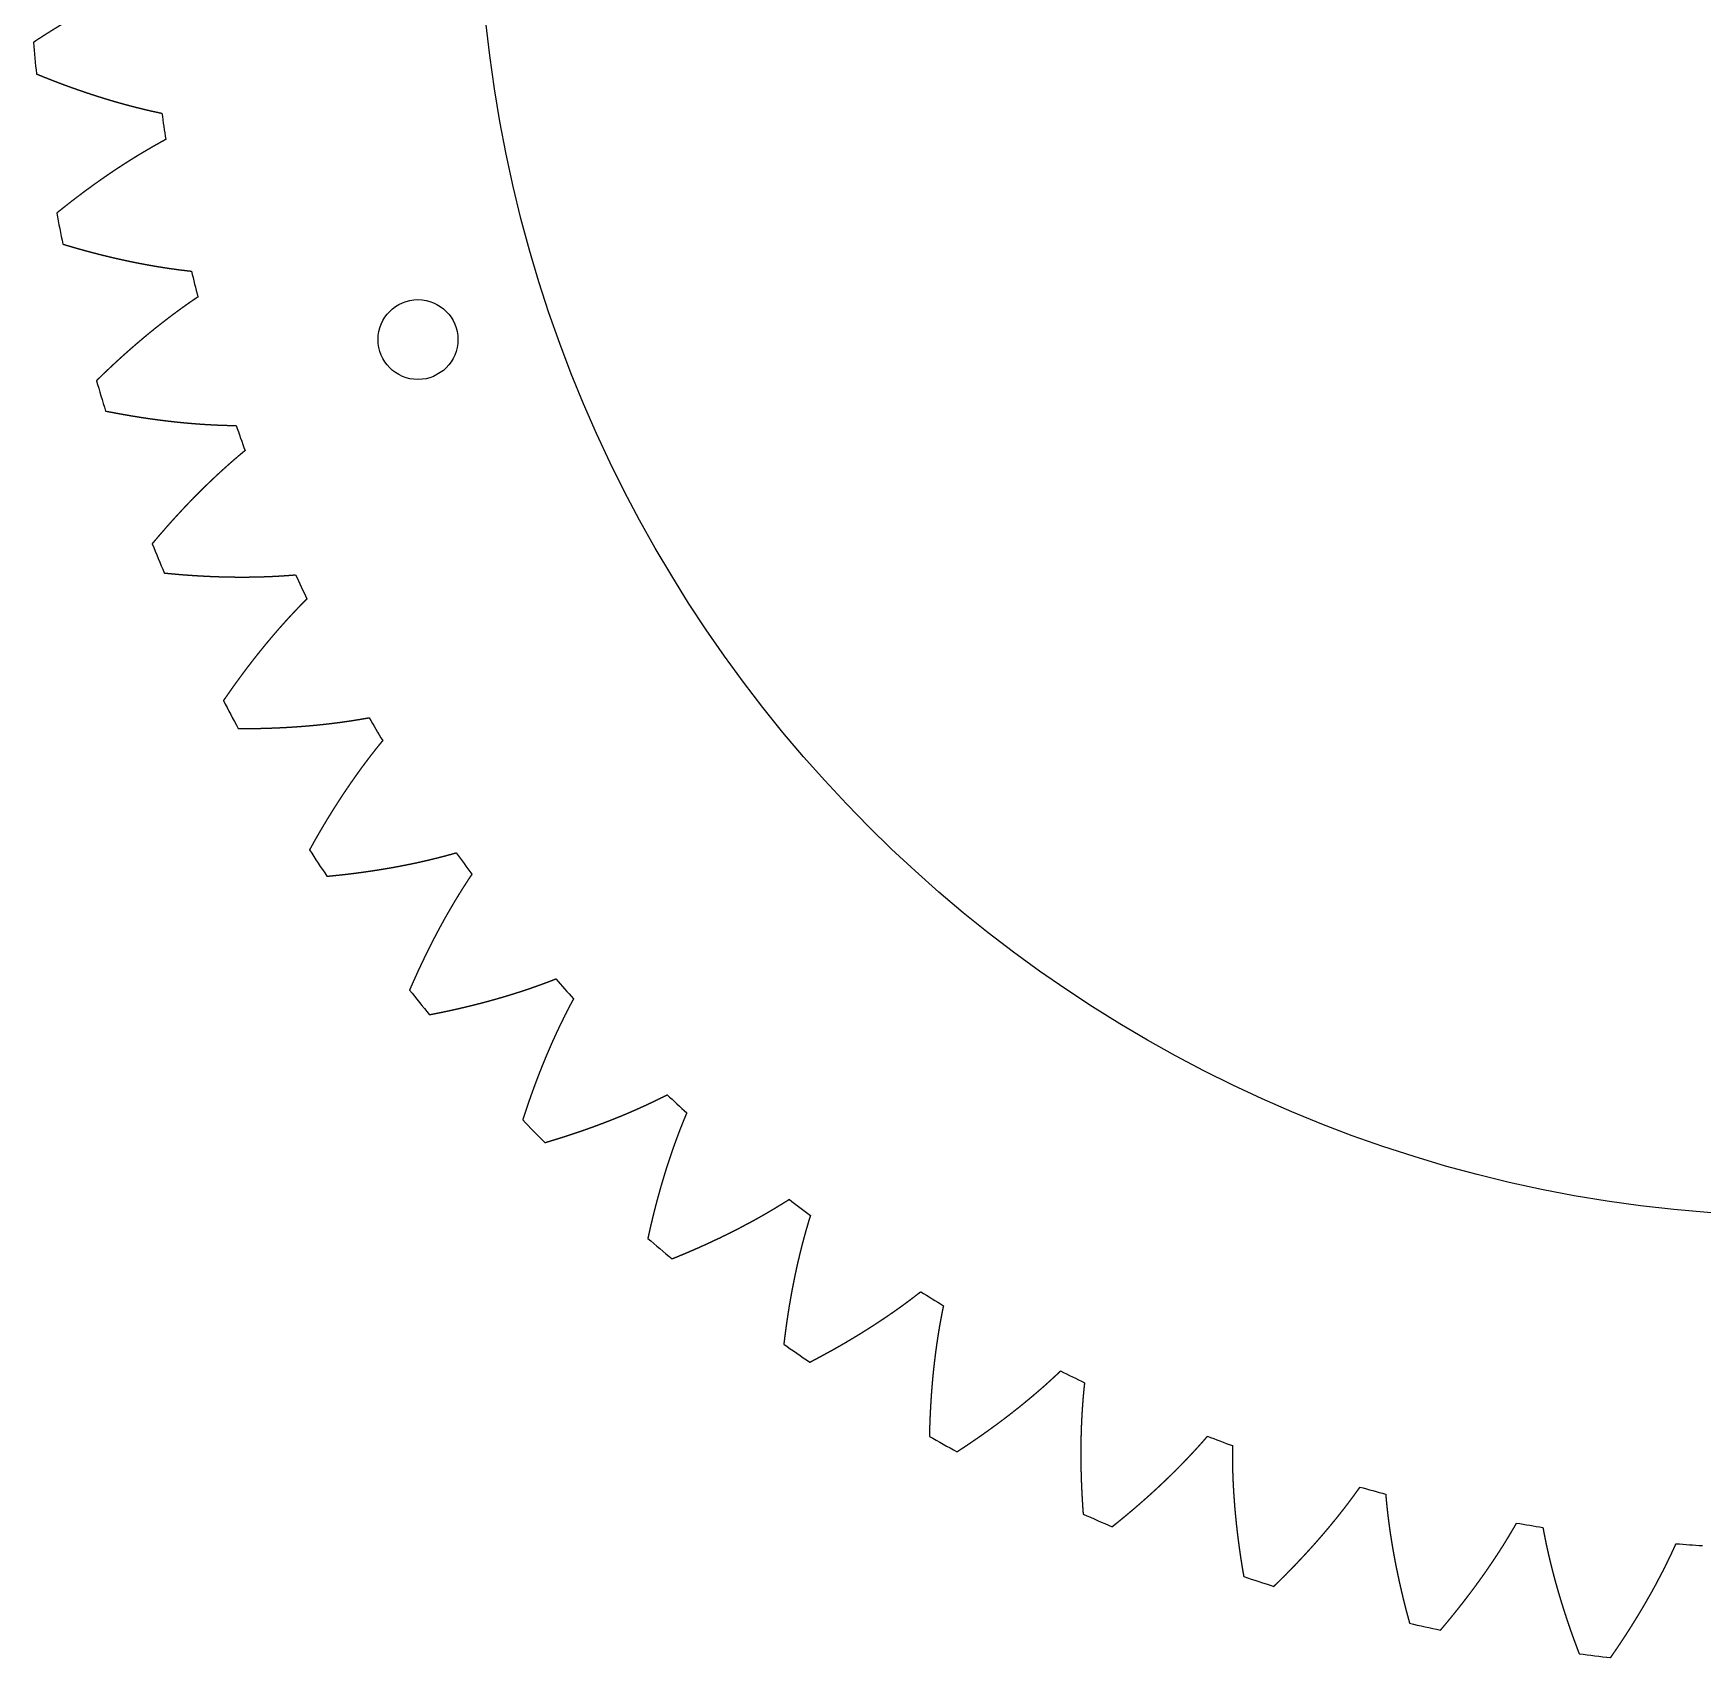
# Model space of a CAD drawing. Header units: millimetres. Extents: x -106 to 415, y -206 to 191.
# Drawn here: x 86 to 148.7, y 40.7 to 101.8 of the extents above; entities that cross this region are included whole.
import ezdxf

# ---------------------------------------------------------------- set-up
doc = ezdxf.new("R2010")
doc.units = ezdxf.units.MM
doc.header["$MEASUREMENT"] = 0

msp = doc.modelspace()

# ---------------------------------------------------------------- linework, layer by layer
for centre, radius in [((152.72122, 107.32297), 50), ((100.42823, 90.28051), 1.5)]:
    msp.add_circle(centre, radius)
for radius, start, end in [(67, 185.0300172, 186.046906), (62.5, 187.8492855, 188.7660993), (67, 190.5684787, 191.5853676), (62.5, 193.387747, 194.3045609), (67, 196.1069403, 197.1238291), (62.5, 198.9262085, 199.8430224), (67, 201.6454018, 202.6622907), (62.5, 204.4646701, 205.3814839), (67, 207.1838634, 208.2007522), (62.5, 210.0031316, 210.9199455), (67, 212.7223249, 213.7392137), (62.5, 215.5415932, 216.458407), (62.5, 221.0800547, 221.9968686), (67, 218.2607864, 219.2776753), (62.5, 226.6185162, 227.5353301), (67, 223.799248, 224.8161368), (62.5, 232.1569778, 233.0737916), (67, 229.3377095, 230.3545984), (62.5, 237.6954393, 238.6122532), (67, 234.8761711, 235.8930599), (62.5, 243.2339009, 244.1507147), (67, 240.4146326, 241.4315214), (62.5, 248.7723624, 249.6891762), (62.5, 254.3108239, 255.2276378), (67, 245.9530941, 246.969983), (62.5, 259.8492855, 260.7660993), (62.5, 265.387747, 266.3045609), (67, 251.4915557, 252.5084445), (67, 257.0300172, 258.046906), (67, 262.5684787, 263.5853676)]:
    msp.add_arc((152.72122, 107.32297), radius, start, end)
for points in [[(90.32036, 103.80403), (90.30055, 103.79572), (90.26095, 103.77904), (90.20157, 103.75388), (90.12247, 103.72), (90.0237, 103.67713), (89.92503, 103.63373), (89.82648, 103.5898), (89.72804, 103.54535), (89.62971, 103.50037), (89.53149, 103.45487), (89.43338, 103.40887), (89.33538, 103.36236), (89.23749, 103.31536), (89.13972, 103.26787), (89.04205, 103.2199), (88.94451, 103.17144), (88.84707, 103.12251), (88.74975, 103.0731), (88.65255, 103.02321), (88.55546, 102.97286), (88.45848, 102.92205), (88.36162, 102.87078), (88.26488, 102.81905), (88.16825, 102.76687), (88.07174, 102.71424), (87.97535, 102.66116), (87.87908, 102.60765), (87.78293, 102.55369), (87.68689, 102.49929), (87.59098, 102.44447), (87.49518, 102.38921), (87.39951, 102.33352), (87.30396, 102.27741), (87.20853, 102.22088), (87.11322, 102.16393), (87.01803, 102.10656), (86.92297, 102.04877), (86.82803, 101.99058), (86.73321, 101.93197), (86.63852, 101.87296), (86.54395, 101.81354), (86.44952, 101.75373), (86.3552, 101.69351), (86.26102, 101.63289), (86.16696, 101.57187), (86.09181, 101.52275), (86.0355, 101.48573), (85.99799, 101.46097), (85.97924, 101.44857)], [(86.09401, 100.26502), (86.11479, 100.25645), (86.15636, 100.23936), (86.21873, 100.21385), (86.30191, 100.18008), (86.40594, 100.13827), (86.51002, 100.09688), (86.61415, 100.0559), (86.71832, 100.01534), (86.82254, 99.9752), (86.92681, 99.93548), (87.03111, 99.89618), (87.13547, 99.85731), (87.23986, 99.81887), (87.3443, 99.78085), (87.44877, 99.74327), (87.55329, 99.70613), (87.65784, 99.66942), (87.76243, 99.63316), (87.86706, 99.59733), (87.97172, 99.56195), (88.07641, 99.52702), (88.18114, 99.49255), (88.2859, 99.45852), (88.39069, 99.42495), (88.49552, 99.39185), (88.60037, 99.3592), (88.70525, 99.32703), (88.81015, 99.29532), (88.91508, 99.26408), (89.02004, 99.23332), (89.12502, 99.20304), (89.23002, 99.17325), (89.33504, 99.14395), (89.44008, 99.11514), (89.54514, 99.08682), (89.65022, 99.059), (89.75531, 99.03168), (89.86042, 99.00487), (89.96554, 98.97857), (90.07067, 98.9528), (90.17581, 98.92755), (90.28096, 98.90283), (90.38612, 98.87866), (90.49128, 98.85502), (90.59645, 98.83193), (90.68059, 98.81388), (90.74369, 98.80059), (90.78576, 98.79184), (90.8068, 98.78749)], [(90.9513, 97.7979), (90.93239, 97.78772), (90.89457, 97.7673), (90.8379, 97.73652), (90.76244, 97.69517), (90.66827, 97.64297), (90.57425, 97.59025), (90.4804, 97.53701), (90.38671, 97.48326), (90.29318, 97.429), (90.1998, 97.37424), (90.10659, 97.31898), (90.01354, 97.26324), (89.92065, 97.20701), (89.82791, 97.1503), (89.73534, 97.09313), (89.64292, 97.03548), (89.55066, 96.97737), (89.45857, 96.9188), (89.36663, 96.85977), (89.27485, 96.80028), (89.18323, 96.74035), (89.09177, 96.67996), (89.00048, 96.61914), (88.90934, 96.55788), (88.81836, 96.49618), (88.72754, 96.43405), (88.63688, 96.37149), (88.54639, 96.3085), (88.45605, 96.2451), (88.36587, 96.18127), (88.27586, 96.11702), (88.18601, 96.05236), (88.09632, 95.98729), (88.00679, 95.92181), (87.91742, 95.85593), (87.82822, 95.78964), (87.73917, 95.72295), (87.65029, 95.65586), (87.56157, 95.58838), (87.47302, 95.5205), (87.38463, 95.45224), (87.29641, 95.38358), (87.20834, 95.31454), (87.12045, 95.24512), (87.03272, 95.17531), (86.96266, 95.11916), (86.91019, 95.07688), (86.87525, 95.04862), (86.85778, 95.03446)], [(87.08624, 93.86751), (87.10775, 93.86099), (87.15078, 93.84799), (87.21532, 93.82862), (87.30137, 93.80303), (87.40895, 93.77146), (87.51654, 93.74031), (87.62413, 93.70957), (87.73173, 93.67926), (87.83934, 93.64936), (87.94695, 93.61989), (88.05457, 93.59084), (88.16219, 93.56222), (88.2698, 93.53404), (88.37742, 93.50628), (88.48503, 93.47896), (88.59265, 93.45208), (88.70025, 93.42563), (88.80785, 93.39963), (88.91545, 93.37407), (89.02304, 93.34896), (89.13062, 93.32429), (89.23818, 93.30009), (89.34574, 93.27633), (89.45328, 93.25303), (89.56081, 93.2302), (89.66832, 93.20783), (89.77582, 93.18592), (89.88329, 93.16448), (89.99075, 93.14352), (90.09818, 93.12304), (90.20559, 93.10303), (90.31298, 93.08351), (90.42034, 93.06448), (90.52767, 93.04594), (90.63497, 93.0279), (90.74224, 93.01035), (90.84948, 92.9933), (90.95669, 92.97676), (91.06385, 92.96073), (91.17098, 92.94522), (91.27807, 92.93024), (91.38512, 92.91579), (91.49211, 92.90187), (91.59907, 92.8885), (91.70597, 92.87566), (91.79146, 92.86582), (91.85555, 92.85868), (91.89827, 92.85403), (91.91963, 92.85173)], [(92.15897, 91.88071), (92.14112, 91.86875), (92.10546, 91.84478), (92.05202, 91.80867), (91.9809, 91.76023), (91.89221, 91.69918), (91.80372, 91.63764), (91.71544, 91.57559), (91.62738, 91.51305), (91.53952, 91.45002), (91.45187, 91.3865), (91.36442, 91.3225), (91.27719, 91.25804), (91.19015, 91.1931), (91.10332, 91.12771), (91.0167, 91.06187), (90.93028, 90.99557), (90.84406, 90.92883), (90.75805, 90.86164), (90.67224, 90.79401), (90.58663, 90.72595), (90.50122, 90.65745), (90.41602, 90.58852), (90.33102, 90.51917), (90.24622, 90.4494), (90.16162, 90.37921), (90.07722, 90.3086), (89.99302, 90.23758), (89.90903, 90.16616), (89.82523, 90.09433), (89.74164, 90.02209), (89.65824, 89.94946), (89.57505, 89.87643), (89.49206, 89.80301), (89.40927, 89.72919), (89.32668, 89.65499), (89.24429, 89.5804), (89.1621, 89.50543), (89.08011, 89.43008), (88.99831, 89.35435), (88.91673, 89.27824), (88.83534, 89.20176), (88.75415, 89.12491), (88.67316, 89.0477), (88.59238, 88.97011), (88.51179, 88.89216), (88.44748, 88.82952), (88.39934, 88.78237), (88.36729, 88.75086), (88.35127, 88.73509)], [(88.69129, 87.59564), (88.71333, 87.59123), (88.75741, 87.58244), (88.82351, 87.56938), (88.91164, 87.55222), (89.02176, 87.53118), (89.13185, 87.51056), (89.24191, 87.49035), (89.35194, 87.47056), (89.46193, 87.45119), (89.57188, 87.43224), (89.6818, 87.41372), (89.79167, 87.39562), (89.90151, 87.37795), (90.0113, 87.36071), (90.12105, 87.3439), (90.23076, 87.32753), (90.34041, 87.31159), (90.45002, 87.2961), (90.55958, 87.28104), (90.66909, 87.26643), (90.77855, 87.25227), (90.88795, 87.23855), (90.9973, 87.22529), (91.10658, 87.21248), (91.21581, 87.20013), (91.32498, 87.18824), (91.43409, 87.17681), (91.54313, 87.16585), (91.65211, 87.15535), (91.76102, 87.14533), (91.86986, 87.13579), (91.97863, 87.12672), (92.08732, 87.11814), (92.19594, 87.11005), (92.30449, 87.10244), (92.41295, 87.09533), (92.52133, 87.08871), (92.62963, 87.0826), (92.73785, 87.07699), (92.84598, 87.07189), (92.95401, 87.06731), (93.06195, 87.06326), (93.16979, 87.05974), (93.27754, 87.05675), (93.38518, 87.05429), (93.47122, 87.05274), (93.5357, 87.05182), (93.57867, 87.05132), (93.60015, 87.05109)], [(93.93209, 86.1077), (93.91548, 86.09408), (93.8823, 86.06677), (93.8326, 86.02568), (93.76648, 85.9706), (93.68409, 85.90127), (93.60196, 85.83147), (93.52008, 85.7612), (93.43846, 85.69045), (93.3571, 85.61923), (93.27599, 85.54755), (93.19513, 85.47541), (93.11452, 85.40283), (93.03416, 85.3298), (92.95405, 85.25634), (92.87418, 85.18244), (92.79456, 85.10811), (92.71519, 85.03336), (92.63606, 84.95818), (92.55718, 84.88259), (92.47854, 84.80658), (92.40014, 84.73015), (92.32199, 84.65333), (92.24408, 84.57609), (92.16641, 84.49846), (92.08898, 84.42043), (92.01179, 84.34201), (91.93484, 84.2632), (91.85813, 84.184), (91.78166, 84.10442), (91.70543, 84.02445), (91.62943, 83.94411), (91.55368, 83.86339), (91.47816, 83.7823), (91.40288, 83.70084), (91.32783, 83.61901), (91.25303, 83.53682), (91.17845, 83.45427), (91.10412, 83.37136), (91.03002, 83.28808), (90.95616, 83.20446), (90.88253, 83.12048), (90.80914, 83.03616), (90.73598, 82.95148), (90.66306, 82.86646), (90.59038, 82.7811), (90.53241, 82.71254), (90.48905, 82.66097), (90.46018, 82.62651), (90.44576, 82.60927)], [(90.89416, 81.50795), (90.91653, 81.50569), (90.96125, 81.5012), (91.02831, 81.49458), (91.11768, 81.48601), (91.22932, 81.47569), (91.34089, 81.46579), (91.45238, 81.4563), (91.5638, 81.44722), (91.67515, 81.43856), (91.78642, 81.43031), (91.89761, 81.42248), (92.00872, 81.41507), (92.11975, 81.40808), (92.23069, 81.40152), (92.34155, 81.39538), (92.45232, 81.38968), (92.56301, 81.3844), (92.6736, 81.37955), (92.7841, 81.37514), (92.89451, 81.37117), (93.00482, 81.36763), (93.11504, 81.36454), (93.22515, 81.36189), (93.33517, 81.35969), (93.44508, 81.35794), (93.55489, 81.35664), (93.66459, 81.3558), (93.77418, 81.35541), (93.88366, 81.35548), (93.99303, 81.35602), (94.10228, 81.35703), (94.21142, 81.3585), (94.32043, 81.36045), (94.42933, 81.36288), (94.5381, 81.36578), (94.64674, 81.36917), (94.75526, 81.37305), (94.86364, 81.37741), (94.97189, 81.38227), (95.08001, 81.38763), (95.18798, 81.3935), (95.2958, 81.39989), (95.40348, 81.40679), (95.51101, 81.41421), (95.61839, 81.42215), (95.70418, 81.42892), (95.76845, 81.43423), (95.81127, 81.43787), (95.83267, 81.43972)], [(96.2541, 80.53277), (96.23889, 80.51761), (96.2085, 80.48723), (96.16299, 80.44153), (96.1025, 80.38033), (96.02719, 80.30337), (95.95218, 80.22597), (95.87747, 80.14812), (95.80306, 80.06983), (95.72894, 79.99109), (95.65513, 79.91191), (95.58161, 79.83231), (95.50838, 79.75228), (95.43545, 79.67184), (95.3628, 79.59099), (95.29044, 79.50973), (95.21836, 79.42806), (95.14658, 79.346), (95.07507, 79.26353), (95.00385, 79.18068), (94.93292, 79.09743), (94.86226, 79.0138), (94.79189, 78.92979), (94.7218, 78.8454), (94.65198, 78.76063), (94.58244, 78.6755), (94.51318, 78.58999), (94.4442, 78.50412), (94.37549, 78.41789), (94.30706, 78.33129), (94.2389, 78.24435), (94.17102, 78.15704), (94.1034, 78.06939), (94.03607, 77.98139), (93.969, 77.89305), (93.9022, 77.80436), (93.83568, 77.71533), (93.76942, 77.62596), (93.70343, 77.53626), (93.63772, 77.44623), (93.57227, 77.35587), (93.50709, 77.26517), (93.44218, 77.17416), (93.37754, 77.08282), (93.31317, 76.99116), (93.24906, 76.89918), (93.19798, 76.82535), (93.15979, 76.76983), (93.13439, 76.73275), (93.1217, 76.7142)], [(93.6743, 75.6613), (93.69678, 75.6612), (93.74173, 75.66105), (93.80911, 75.66093), (93.89889, 75.66102), (94.01101, 75.66153), (94.12301, 75.66245), (94.2349, 75.66376), (94.34668, 75.66547), (94.45834, 75.6676), (94.56989, 75.67013), (94.68131, 75.67307), (94.79262, 75.67642), (94.90381, 75.68018), (95.01487, 75.68435), (95.1258, 75.68895), (95.2366, 75.69395), (95.34728, 75.69938), (95.45782, 75.70523), (95.56824, 75.71151), (95.67851, 75.71821), (95.78865, 75.72534), (95.89865, 75.7329), (96.00851, 75.74089), (96.11822, 75.74932), (96.22779, 75.75818), (96.33721, 75.76749), (96.44648, 75.77724), (96.5556, 75.78743), (96.66456, 75.79807), (96.77337, 75.80916), (96.88201, 75.8207), (96.9905, 75.8327), (97.09881, 75.84517), (97.20696, 75.85809), (97.31495, 75.87148), (97.42276, 75.88534), (97.53039, 75.89967), (97.63785, 75.91447), (97.74513, 75.92976), (97.85222, 75.94553), (97.95912, 75.96179), (98.06583, 75.97855), (98.17234, 75.99582), (98.27865, 76.01358), (98.38476, 76.03185), (98.46949, 76.04687), (98.53295, 76.05835), (98.57522, 76.06611), (98.59634, 76.07001)], [(99.10334, 75.20798), (99.08966, 75.19141), (99.06234, 75.15824), (99.02146, 75.10836), (98.96716, 75.04161), (98.89963, 74.95775), (98.83243, 74.87347), (98.76559, 74.78877), (98.69908, 74.70366), (98.63291, 74.61814), (98.56708, 74.53221), (98.50159, 74.44588), (98.43643, 74.35916), (98.3716, 74.27205), (98.30709, 74.18456), (98.24291, 74.0967), (98.17906, 74.00846), (98.11552, 73.91985), (98.05231, 73.83087), (97.98942, 73.74153), (97.92685, 73.65183), (97.8646, 73.56177), (97.80266, 73.47135), (97.74104, 73.38059), (97.67973, 73.28948), (97.61874, 73.19803), (97.55805, 73.10624), (97.49768, 73.01411), (97.43761, 72.92165), (97.37786, 72.82886), (97.31841, 72.73574), (97.25927, 72.64229), (97.20043, 72.54852), (97.1419, 72.45443), (97.08367, 72.36003), (97.02575, 72.26531), (96.96813, 72.17027), (96.9108, 72.07493), (96.85378, 71.97928), (96.79706, 71.88332), (96.74064, 71.78707), (96.68452, 71.69051), (96.6287, 71.59365), (96.57317, 71.4965), (96.51795, 71.39906), (96.46301, 71.30132), (96.4193, 71.2229), (96.38665, 71.16395), (96.36494, 71.1246), (96.35411, 71.1049)], [(97.00575, 70.11025), (97.02813, 70.11233), (97.07288, 70.11651), (97.13996, 70.12291), (97.22931, 70.13166), (97.34086, 70.14299), (97.45225, 70.15471), (97.56349, 70.16681), (97.67458, 70.17931), (97.78552, 70.1922), (97.8963, 70.20548), (98.00692, 70.21916), (98.11739, 70.23324), (98.22769, 70.24771), (98.33783, 70.26259), (98.4478, 70.27786), (98.5576, 70.29354), (98.66724, 70.30963), (98.7767, 70.32612), (98.88599, 70.34302), (98.99511, 70.36034), (99.10404, 70.37806), (99.2128, 70.3962), (99.32137, 70.41476), (99.42976, 70.43374), (99.53796, 70.45314), (99.64597, 70.47296), (99.75379, 70.49321), (99.86142, 70.51388), (99.96885, 70.53499), (100.07607, 70.55653), (100.1831, 70.5785), (100.28992, 70.60092), (100.39653, 70.62378), (100.50292, 70.64708), (100.60911, 70.67083), (100.71508, 70.69503), (100.82083, 70.71968), (100.92636, 70.74479), (101.03166, 70.77035), (101.13673, 70.79639), (101.24156, 70.82289), (101.34615, 70.84988), (101.4505, 70.87734), (101.5546, 70.90528), (101.65845, 70.9337), (101.74134, 70.95683), (101.80339, 70.97438), (101.84471, 70.98619), (101.86536, 70.99211)], [(102.45319, 70.18303), (102.44118, 70.16522), (102.41718, 70.12957), (102.38131, 70.07598), (102.33371, 70.0043), (102.27458, 69.91431), (102.21584, 69.82394), (102.15747, 69.73318), (102.09949, 69.64205), (102.04189, 69.55054), (101.98466, 69.45866), (101.92781, 69.36641), (101.87132, 69.27381), (101.8152, 69.18085), (101.75943, 69.08754), (101.70403, 68.9939), (101.64899, 68.89991), (101.59431, 68.80558), (101.53998, 68.71091), (101.48601, 68.61592), (101.43239, 68.5206), (101.37912, 68.42495), (101.3262, 68.32898), (101.27362, 68.23269), (101.22139, 68.13609), (101.16951, 68.03918), (101.11797, 67.94196), (101.06677, 67.84444), (101.0159, 67.74661), (100.96538, 67.64849), (100.9152, 67.55006), (100.86535, 67.45134), (100.81584, 67.35233), (100.76666, 67.25303), (100.71782, 67.15345), (100.66931, 67.05358), (100.62113, 66.95343), (100.57327, 66.853), (100.52575, 66.75229), (100.47856, 66.65131), (100.43169, 66.55006), (100.38515, 66.44853), (100.33894, 66.34674), (100.29305, 66.24468), (100.24748, 66.14236), (100.20224, 66.03978), (100.1663, 65.95751), (100.13949, 65.89569), (100.12168, 65.85442), (100.1128, 65.83377)], [(100.85739, 64.90666), (100.87947, 64.91088), (100.92361, 64.91937), (100.98976, 64.9322), (101.07785, 64.94954), (101.18778, 64.97158), (101.29752, 64.994), (101.40707, 65.01678), (101.51644, 65.03994), (101.62561, 65.06348), (101.7346, 65.08739), (101.84338, 65.11168), (101.95197, 65.13636), (102.06036, 65.16141), (102.16855, 65.18685), (102.27654, 65.21266), (102.38431, 65.23887), (102.49189, 65.26546), (102.59925, 65.29244), (102.7064, 65.31981), (102.81333, 65.34757), (102.92005, 65.37573), (103.02654, 65.40428), (103.13282, 65.43323), (103.23887, 65.46258), (103.34469, 65.49233), (103.45029, 65.52249), (103.55565, 65.55305), (103.66078, 65.58401), (103.76567, 65.61539), (103.87031, 65.64718), (103.97472, 65.67938), (104.07887, 65.712), (104.18278, 65.74504), (104.28643, 65.77851), (104.38983, 65.81239), (104.49297, 65.84671), (104.59585, 65.88145), (104.69846, 65.91662), (104.8008, 65.95223), (104.90287, 65.98829), (105.00465, 66.02479), (105.10615, 66.06174), (105.20736, 66.09914), (105.30828, 66.137), (105.4089, 66.17531), (105.48917, 66.20633), (105.54924, 66.22979), (105.58923, 66.24553), (105.60921, 66.25342)], [(106.27238, 65.50485), (106.26214, 65.48596), (106.2417, 65.44816), (106.21117, 65.39136), (106.1707, 65.31542), (106.12054, 65.22014), (106.07079, 65.12452), (106.02146, 65.02856), (105.97255, 64.93226), (105.92404, 64.83561), (105.87595, 64.73864), (105.82826, 64.64133), (105.78098, 64.54371), (105.73409, 64.44577), (105.68759, 64.34752), (105.64149, 64.24896), (105.59578, 64.1501), (105.55045, 64.05093), (105.50552, 63.95147), (105.46096, 63.85171), (105.41679, 63.75165), (105.373, 63.65131), (105.32959, 63.55068), (105.28655, 63.44977), (105.24389, 63.34858), (105.2016, 63.24712), (105.15968, 63.14538), (105.11814, 63.04337), (105.07695, 62.94109), (105.03614, 62.83854), (104.99569, 62.73573), (104.9556, 62.63267), (104.91588, 62.52934), (104.87651, 62.42576), (104.83751, 62.32192), (104.79886, 62.21784), (104.76057, 62.1135), (104.72264, 62.00892), (104.68505, 61.9041), (104.64783, 61.79904), (104.61095, 61.69373), (104.57443, 61.58819), (104.53825, 61.48241), (104.50243, 61.3764), (104.46695, 61.27016), (104.43182, 61.16369), (104.40399, 61.07834), (104.38327, 61.01421), (104.36953, 60.97142), (104.36268, 60.95001)], [(105.19328, 60.09909), (105.21485, 60.10543), (105.25796, 60.11813), (105.32256, 60.13729), (105.40857, 60.16305), (105.51585, 60.1956), (105.62292, 60.2285), (105.72976, 60.26175), (105.83638, 60.29536), (105.94278, 60.32932), (106.04894, 60.36364), (106.15488, 60.39832), (106.26058, 60.43336), (106.36604, 60.46876), (106.47127, 60.50452), (106.57626, 60.54064), (106.68101, 60.57712), (106.78551, 60.61397), (106.88977, 60.65119), (106.99377, 60.68877), (107.09753, 60.72673), (107.20103, 60.76505), (107.30427, 60.80375), (107.40726, 60.84282), (107.50998, 60.88227), (107.61244, 60.92209), (107.71463, 60.9623), (107.81655, 61.00288), (107.9182, 61.04385), (108.01957, 61.0852), (108.12066, 61.12694), (108.22147, 61.16907), (108.32199, 61.21159), (108.42222, 61.25451), (108.52216, 61.29782), (108.62181, 61.34153), (108.72115, 61.38563), (108.8202, 61.43014), (108.91894, 61.47506), (109.01736, 61.52038), (109.11547, 61.56611), (109.21326, 61.61227), (109.31072, 61.65884), (109.40784, 61.70584), (109.50464, 61.75326), (109.60109, 61.80111), (109.67799, 61.83973), (109.73552, 61.86888), (109.7738, 61.8884), (109.79293, 61.89818)], [(110.52525, 61.21711), (110.51688, 61.19733), (110.50019, 61.15773), (110.47528, 61.09825), (110.44233, 61.01875), (110.4016, 60.91908), (110.36131, 60.81911), (110.32147, 60.71883), (110.28208, 60.61825), (110.24313, 60.51738), (110.20462, 60.41622), (110.16655, 60.31477), (110.12891, 60.21303), (110.09169, 60.11103), (110.05489, 60.00875), (110.01852, 59.9062), (109.98256, 59.80338), (109.94702, 59.70031), (109.91189, 59.59697), (109.87717, 59.49337), (109.84287, 59.38952), (109.80896, 59.28542), (109.77547, 59.18107), (109.74237, 59.07648), (109.70967, 58.97165), (109.67738, 58.86657), (109.64547, 58.76126), (109.61396, 58.65572), (109.58284, 58.54994), (109.55212, 58.44394), (109.52178, 58.33771), (109.49183, 58.23125), (109.46226, 58.12457), (109.43308, 58.01767), (109.40427, 57.91056), (109.37585, 57.80323), (109.34781, 57.69569), (109.32015, 57.58794), (109.29286, 57.47997), (109.26594, 57.37181), (109.2394, 57.26343), (109.21324, 57.15486), (109.18744, 57.04609), (109.16201, 56.93711), (109.13696, 56.82795), (109.11226, 56.71858), (109.0928, 56.63094), (109.07837, 56.56512), (109.06882, 56.5212), (109.06407, 56.49923)], [(109.97292, 55.73244), (109.99377, 55.74083), (110.03546, 55.75764), (110.09791, 55.78294), (110.18103, 55.81688), (110.28467, 55.85963), (110.38806, 55.90271), (110.4912, 55.94612), (110.59408, 55.98986), (110.6967, 56.03394), (110.79905, 56.07834), (110.90115, 56.12308), (111.00297, 56.16816), (111.10453, 56.21357), (111.20582, 56.25932), (111.30683, 56.3054), (111.40757, 56.35183), (111.50802, 56.39859), (111.6082, 56.44569), (111.70809, 56.49314), (111.8077, 56.54093), (111.90702, 56.58907), (112.00605, 56.63755), (112.10478, 56.68638), (112.20322, 56.73556), (112.30135, 56.78508), (112.39919, 56.83496), (112.49672, 56.8852), (112.59394, 56.93578), (112.69084, 56.98673), (112.78743, 57.03803), (112.88371, 57.08969), (112.97965, 57.14171), (113.07528, 57.1941), (113.17057, 57.24686), (113.26553, 57.29998), (113.36015, 57.35347), (113.45444, 57.40733), (113.54838, 57.46156), (113.64198, 57.51617), (113.73521, 57.57116), (113.82809, 57.62654), (113.9206, 57.6823), (114.01273, 57.73845), (114.1045, 57.795), (114.19589, 57.85193), (114.2687, 57.89779), (114.32315, 57.93236), (114.35937, 57.95548), (114.37746, 57.96706)], [(115.1721, 57.35985), (115.16568, 57.33935), (115.15288, 57.29833), (115.13383, 57.23672), (115.10871, 57.15441), (115.07778, 57.05128), (115.04733, 56.94788), (115.01736, 56.84423), (114.98786, 56.74032), (114.95883, 56.63616), (114.93026, 56.53175), (114.90216, 56.4271), (114.87451, 56.32221), (114.84731, 56.21708), (114.82056, 56.11173), (114.79425, 56.00615), (114.76838, 55.90035), (114.74295, 55.79432), (114.71796, 55.68807), (114.69341, 55.58161), (114.66928, 55.47494), (114.64559, 55.36805), (114.62232, 55.26096), (114.59947, 55.15366), (114.57704, 55.04616), (114.55504, 54.93846), (114.53345, 54.83056), (114.51227, 54.72246), (114.49151, 54.61418), (114.47115, 54.5057), (114.45121, 54.39704), (114.43167, 54.28819), (114.41254, 54.17916), (114.39381, 54.06994), (114.37548, 53.96055), (114.35755, 53.85098), (114.34002, 53.74123), (114.32288, 53.63131), (114.30614, 53.52122), (114.28979, 53.41096), (114.27383, 53.30053), (114.25827, 53.18994), (114.24309, 53.07918), (114.2283, 52.96826), (114.2139, 52.85719), (114.19987, 52.74595), (114.18896, 52.65684), (114.18095, 52.58993), (114.17569, 52.54529), (114.17307, 52.52297)], [(115.15169, 51.84748), (115.17164, 51.85784), (115.2115, 51.87859), (115.27122, 51.90981), (115.35068, 51.95161), (115.44971, 52.00417), (115.54846, 52.05702), (115.64693, 52.11018), (115.7451, 52.16365), (115.84299, 52.21742), (115.94058, 52.2715), (116.03788, 52.32588), (116.13488, 52.38058), (116.23158, 52.43558), (116.32798, 52.49089), (116.42407, 52.54651), (116.51986, 52.60244), (116.61533, 52.65868), (116.7105, 52.71523), (116.80535, 52.7721), (116.89988, 52.82928), (116.99409, 52.88677), (117.08797, 52.94459), (117.18153, 53.00272), (117.27476, 53.06117), (117.36766, 53.11993), (117.46022, 53.17902), (117.55245, 53.23843), (117.64433, 53.29817), (117.73587, 53.35823), (117.82706, 53.41861), (117.91789, 53.47932), (118.00837, 53.54037), (118.09849, 53.60174), (118.18825, 53.66344), (118.27764, 53.72548), (118.36666, 53.78785), (118.45531, 53.85056), (118.54358, 53.91361), (118.63146, 53.977), (118.71896, 54.04073), (118.80605, 54.10481), (118.89275, 54.16924), (118.97904, 54.23402), (119.06491, 54.29916), (119.15038, 54.36465), (119.21843, 54.41732), (119.26928, 54.45698), (119.3031, 54.48349), (119.31999, 54.49677)], [(120.16953, 53.96908), (120.16511, 53.94806), (120.15634, 53.906), (120.14332, 53.84283), (120.12626, 53.75849), (120.10544, 53.65285), (120.08511, 53.547), (120.06528, 53.44094), (120.04594, 53.33466), (120.0271, 53.22819), (120.00874, 53.12151), (119.99087, 53.01463), (119.97347, 52.90756), (119.95655, 52.80031), (119.94009, 52.69286), (119.92409, 52.58524), (119.90856, 52.47743), (119.89348, 52.36944), (119.87886, 52.26128), (119.8647, 52.15295), (119.85098, 52.04444), (119.83771, 51.93577), (119.82489, 51.82693), (119.8125, 51.71792), (119.80056, 51.60876), (119.78905, 51.49944), (119.77797, 51.38996), (119.76732, 51.28033), (119.75711, 51.17054), (119.74732, 51.06061), (119.73796, 50.95053), (119.72902, 50.8403), (119.7205, 50.72993), (119.71239, 50.61942), (119.70471, 50.50876), (119.69744, 50.39797), (119.69058, 50.28705), (119.68413, 50.17599), (119.67809, 50.06479), (119.67246, 49.95347), (119.66724, 49.84202), (119.66242, 49.73044), (119.658, 49.61874), (119.65399, 49.50691), (119.65037, 49.39496), (119.64715, 49.28289), (119.64489, 49.19314), (119.64337, 49.12577), (119.64244, 49.08084), (119.64199, 49.05836)], [(120.68123, 48.48048), (120.70009, 48.49271), (120.73777, 48.51722), (120.79419, 48.55405), (120.86924, 48.60333), (120.96274, 48.66519), (121.05593, 48.72734), (121.14881, 48.78975), (121.24136, 48.85244), (121.3336, 48.91541), (121.42552, 48.97866), (121.51712, 49.04218), (121.60839, 49.10598), (121.69933, 49.17005), (121.78994, 49.23441), (121.88021, 49.29904), (121.97015, 49.36396), (122.05975, 49.42915), (122.14902, 49.49462), (122.23793, 49.56038), (122.3265, 49.62642), (122.41472, 49.69274), (122.50259, 49.75934), (122.5901, 49.82623), (122.67726, 49.8934), (122.76405, 49.96086), (122.85048, 50.02861), (122.93654, 50.09664), (123.02223, 50.16497), (123.10754, 50.23358), (123.19248, 50.30248), (123.27703, 50.37168), (123.36119, 50.44117), (123.44497, 50.51095), (123.52835, 50.58103), (123.61134, 50.65141), (123.69392, 50.72208), (123.7761, 50.79305), (123.85788, 50.86433), (123.93923, 50.9359), (124.02017, 51.00778), (124.10068, 51.07997), (124.18075, 51.15246), (124.26038, 51.22527), (124.33957, 51.29839), (124.41832, 51.37182), (124.48097, 51.43082), (124.52775, 51.4752), (124.55886, 51.50485), (124.57439, 51.51969)], [(125.47088, 51.07647), (125.46852, 51.05512), (125.46384, 51.0124), (125.45698, 50.94828), (125.44815, 50.86268), (125.43761, 50.75552), (125.42759, 50.6482), (125.41809, 50.54072), (125.4091, 50.43308), (125.40063, 50.32528), (125.39265, 50.21733), (125.38518, 50.10923), (125.3782, 50.00098), (125.3717, 49.89259), (125.36569, 49.78406), (125.36016, 49.67539), (125.3551, 49.56659), (125.35052, 49.45765), (125.3464, 49.34859), (125.34276, 49.23939), (125.33958, 49.13006), (125.33686, 49.02062), (125.3346, 48.91105), (125.33279, 48.80136), (125.33144, 48.69155), (125.33053, 48.58163), (125.33008, 48.47159), (125.33006, 48.36145), (125.33049, 48.25119), (125.33136, 48.14082), (125.33266, 48.03035), (125.3344, 47.91978), (125.33657, 47.8091), (125.33917, 47.69832), (125.3422, 47.58744), (125.34566, 47.47647), (125.34954, 47.3654), (125.35384, 47.25423), (125.35856, 47.14297), (125.3637, 47.03163), (125.36926, 46.92019), (125.37523, 46.80867), (125.38161, 46.69706), (125.38841, 46.58537), (125.39561, 46.47359), (125.40323, 46.36173), (125.40964, 46.27218), (125.41463, 46.20498), (125.41804, 46.16017), (125.41977, 46.13776)], [(126.50993, 45.66287), (126.52751, 45.67687), (126.56265, 45.70489), (126.61526, 45.747), (126.6852, 45.80329), (126.7723, 45.87389), (126.85905, 45.94474), (126.94547, 46.01583), (127.03154, 46.08716), (127.11727, 46.15874), (127.20266, 46.23056), (127.2877, 46.30262), (127.37238, 46.37493), (127.45671, 46.44749), (127.54069, 46.52029), (127.62431, 46.59333), (127.70756, 46.66662), (127.79045, 46.74016), (127.87298, 46.81394), (127.95513, 46.88797), (128.03692, 46.96225), (128.11833, 47.03678), (128.19935, 47.11155), (128.28, 47.18657), (128.36027, 47.26184), (128.44014, 47.33737), (128.51963, 47.41314), (128.59872, 47.48916), (128.67742, 47.56543), (128.75571, 47.64196), (128.8336, 47.71874), (128.91108, 47.79577), (128.98814, 47.87306), (129.06479, 47.95061), (129.14102, 48.02841), (129.21683, 48.10646), (129.29221, 48.18478), (129.36715, 48.26335), (129.44167, 48.34218), (129.51574, 48.42127), (129.58936, 48.50063), (129.66252, 48.58025), (129.73522, 48.66013), (129.80745, 48.74029), (129.87922, 48.82071), (129.95051, 48.9014), (130.00717, 48.96616), (130.04946, 49.01486), (130.07755, 49.04737), (130.09158, 49.06364)], [(131.02667, 48.70901), (131.02638, 48.68753), (131.02585, 48.64456), (131.02521, 48.58008), (131.02467, 48.49403), (131.02453, 48.38635), (131.02491, 48.27857), (131.02583, 48.17067), (131.02727, 48.06267), (131.02924, 47.95455), (131.03172, 47.84633), (131.03472, 47.73802), (131.03821, 47.6296), (131.04221, 47.52109), (131.0467, 47.41248), (131.05168, 47.30379), (131.05715, 47.19501), (131.0631, 47.08614), (131.06953, 46.97718), (131.07645, 46.86814), (131.08383, 46.75902), (131.09169, 46.64982), (131.10001, 46.54055), (131.1088, 46.43119), (131.11805, 46.32177), (131.12776, 46.21227), (131.13792, 46.10271), (131.14854, 45.99307), (131.15961, 45.88337), (131.17112, 45.7736), (131.18308, 45.66377), (131.19549, 45.55388), (131.20833, 45.44393), (131.22161, 45.33392), (131.23533, 45.22385), (131.24948, 45.11373), (131.26406, 45.00355), (131.27907, 44.89332), (131.29451, 44.78304), (131.31037, 44.67271), (131.32666, 44.56233), (131.34336, 44.4519), (131.36049, 44.34143), (131.37803, 44.23092), (131.39599, 44.12036), (131.41436, 44.00976), (131.42939, 43.92124), (131.44085, 43.85484), (131.44856, 43.81056), (131.45244, 43.78842)], [(132.58335, 43.42097), (132.5995, 43.4366), (132.63177, 43.46788), (132.68007, 43.51487), (132.74425, 43.57765), (132.82413, 43.65633), (132.90364, 43.73522), (132.98279, 43.81431), (133.06158, 43.89362), (133.14, 43.97314), (133.21806, 44.05286), (133.29574, 44.1328), (133.37305, 44.21295), (133.44999, 44.2933), (133.52655, 44.37387), (133.60272, 44.45464), (133.67852, 44.53562), (133.75392, 44.61682), (133.82894, 44.69822), (133.90357, 44.77983), (133.9778, 44.86166), (134.05164, 44.94369), (134.12507, 45.02594), (134.1981, 45.10839), (134.27073, 45.19106), (134.34294, 45.27394), (134.41474, 45.35703), (134.48613, 45.44033), (134.5571, 45.52384), (134.62764, 45.60757), (134.69775, 45.69151), (134.76743, 45.77566), (134.83668, 45.86002), (134.90549, 45.9446), (134.97385, 46.0294), (135.04177, 46.11441), (135.10924, 46.19963), (135.17626, 46.28507), (135.24281, 46.37072), (135.3089, 46.4566), (135.37452, 46.54269), (135.43966, 46.629), (135.50431, 46.71553), (135.56847, 46.80228), (135.63214, 46.88925), (135.69531, 46.97644), (135.74546, 47.04637), (135.78284, 47.09892), (135.80767, 47.134), (135.82006, 47.15154)], [(136.78501, 46.88882), (136.78679, 46.86741), (136.79041, 46.82459), (136.796, 46.76034), (136.80377, 46.67464), (136.81402, 46.56746), (136.82481, 46.46021), (136.83613, 46.35291), (136.84799, 46.24555), (136.86038, 46.13813), (136.8733, 46.03066), (136.88673, 45.92313), (136.90068, 45.81556), (136.91513, 45.70794), (136.93008, 45.60027), (136.94553, 45.49257), (136.96147, 45.38482), (136.9779, 45.27703), (136.99482, 45.16921), (137.01222, 45.06134), (137.03011, 44.95345), (137.04847, 44.84552), (137.0673, 44.73755), (137.0866, 44.62956), (137.10637, 44.52154), (137.1266, 44.41349), (137.14729, 44.30542), (137.16844, 44.19732), (137.19004, 44.0892), (137.2121, 43.98105), (137.2346, 43.87289), (137.25755, 43.76471), (137.28095, 43.65651), (137.30479, 43.5483), (137.32906, 43.44007), (137.35378, 43.33182), (137.37892, 43.22357), (137.4045, 43.1153), (137.43051, 43.00702), (137.45695, 42.89874), (137.48381, 42.79044), (137.5111, 42.68215), (137.53881, 42.57384), (137.56693, 42.46554), (137.59548, 42.35723), (137.62444, 42.24892), (137.64794, 42.16227), (137.66575, 42.09728), (137.6777, 42.05395), (137.6837, 42.03229)], [(138.84479, 41.7757), (138.85936, 41.79282), (138.88846, 41.82707), (138.932, 41.8785), (138.98982, 41.94718), (139.06173, 42.0332), (139.13326, 42.1194), (139.20441, 42.20576), (139.27517, 42.2923), (139.34556, 42.37902), (139.41555, 42.4659), (139.48516, 42.55297), (139.55437, 42.6402), (139.6232, 42.7276), (139.69162, 42.81518), (139.75964, 42.90293), (139.82727, 42.99085), (139.89449, 43.07894), (139.9613, 43.16721), (140.0277, 43.25564), (140.09369, 43.34425), (140.15926, 43.43303), (140.22442, 43.52198), (140.28915, 43.6111), (140.35346, 43.70039), (140.41733, 43.78985), (140.48078, 43.87948), (140.54379, 43.96928), (140.60637, 44.05925), (140.6685, 44.1494), (140.73019, 44.23971), (140.79142, 44.33019), (140.8522, 44.42085), (140.91253, 44.51167), (140.97239, 44.60267), (141.03178, 44.69384), (141.09071, 44.78517), (141.14917, 44.87668), (141.20715, 44.96836), (141.26464, 45.06021), (141.32164, 45.15223), (141.37815, 45.24443), (141.43415, 45.33679), (141.48963, 45.42933), (141.54461, 45.52204), (141.59907, 45.61493), (141.64224, 45.68937), (141.67438, 45.74528), (141.6957, 45.78259), (141.70634, 45.80125)], [(142.69214, 45.63288), (142.69598, 45.61174), (142.70372, 45.56947), (142.71548, 45.50606), (142.73149, 45.42152), (142.75203, 45.31582), (142.77312, 45.21012), (142.79475, 45.10441), (142.81692, 44.99869), (142.83962, 44.89297), (142.86285, 44.78725), (142.88659, 44.68152), (142.91086, 44.57579), (142.93563, 44.47007), (142.9609, 44.36435), (142.98667, 44.25864), (143.01294, 44.15294), (143.03969, 44.04724), (143.06694, 43.94155), (143.09467, 43.83587), (143.12289, 43.7302), (143.15158, 43.62454), (143.18074, 43.5189), (143.21038, 43.41328), (143.24048, 43.30767), (143.27104, 43.20208), (143.30207, 43.0965), (143.33355, 42.99095), (143.36549, 42.88542), (143.39788, 42.77991), (143.43072, 42.67442), (143.464, 42.56896), (143.49773, 42.46353), (143.5319, 42.35812), (143.56651, 42.25274), (143.60155, 42.14738), (143.63703, 42.04206), (143.67294, 41.93677), (143.70928, 41.83151), (143.74604, 41.72628), (143.78323, 41.62108), (143.82084, 41.51592), (143.85887, 41.4108), (143.89732, 41.30572), (143.93619, 41.20067), (143.97547, 41.09566), (144.00722, 41.01168), (144.03122, 40.94871), (144.0473, 40.90674), (144.05536, 40.88576)], [(145.2358, 40.74243), (145.24865, 40.76088), (145.2743, 40.79778), (145.31267, 40.85317), (145.3636, 40.92711), (145.42687, 41.01967), (145.48975, 41.11236), (145.55223, 41.20519), (145.61431, 41.29816), (145.676, 41.39126), (145.73728, 41.4845), (145.79816, 41.57787), (145.85863, 41.67138), (145.91869, 41.76502), (145.97835, 41.85879), (146.03758, 41.95269), (146.09641, 42.04673), (146.15481, 42.1409), (146.21279, 42.2352), (146.27035, 42.32963), (146.32748, 42.42419), (146.38418, 42.51888), (146.44044, 42.61371), (146.49627, 42.70866), (146.55166, 42.80374), (146.6066, 42.89895), (146.6611, 42.99428), (146.71516, 43.08975), (146.76875, 43.18534), (146.8219, 43.28106), (146.87458, 43.3769), (146.9268, 43.47288), (146.97854, 43.56897), (147.02982, 43.6652), (147.08062, 43.76155), (147.13094, 43.85802), (147.18078, 43.95462), (147.23013, 44.05134), (147.27899, 44.14819), (147.32735, 44.24516), (147.3752, 44.34225), (147.42254, 44.43947), (147.46937, 44.53681), (147.51566, 44.63427), (147.56144, 44.73185), (147.60668, 44.82956), (147.64246, 44.90782), (147.66905, 44.96657), (147.68668, 45.00576), (147.69546, 45.02537)]]:
    msp.add_open_spline(points, degree=5)

doc.saveas('drawing.dxf')
